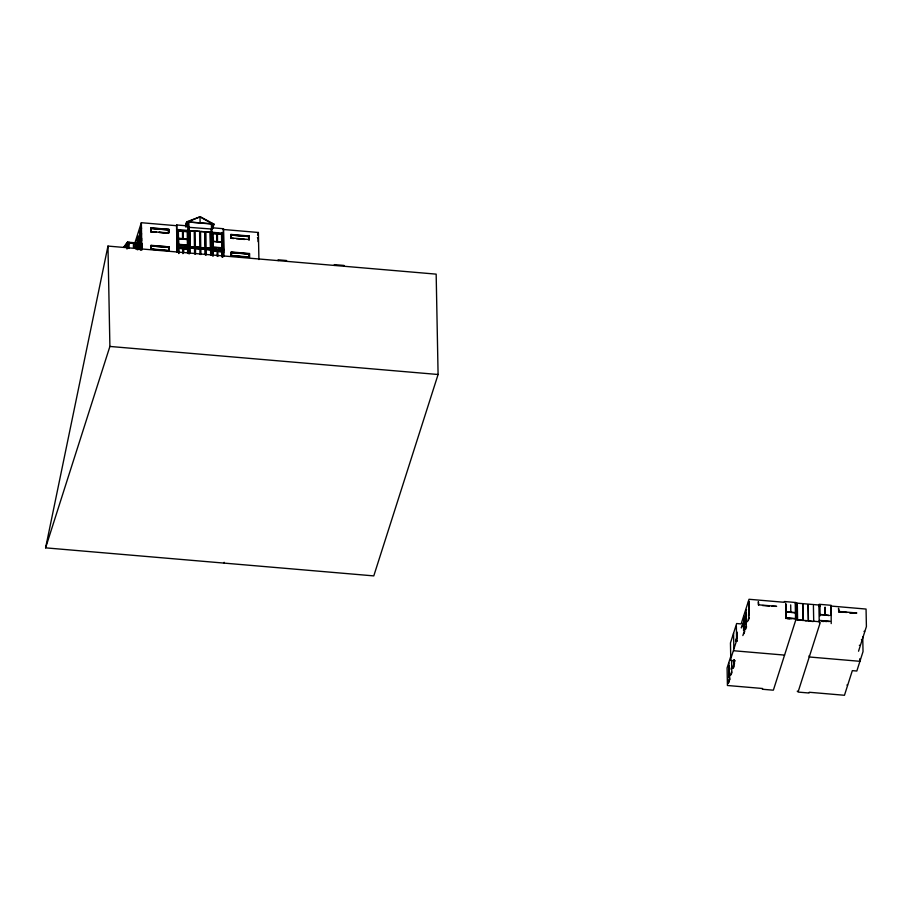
<?xml version="1.0" encoding="UTF-8"?>
<svg xmlns="http://www.w3.org/2000/svg" width="912" height="912" viewBox="0 0 912 912"><rect width="100%" height="100%" fill="white"/><g stroke="black" fill="none" stroke-linecap="round" stroke-linejoin="round"><path stroke-width="1.37" d="M134.805 242.752L127.566 242.136L124.123 247.027L125.708 247.163L129.151 242.273L129.014 248.452M127.566 242.136L124.146 246.605L125.708 247.163M187.53 226.655L187.769 225.902L176.78 224.968L176.54 225.709L141.349 222.71L133.483 247.346L133.403 243.367L127.349 242.421M45.6 547.85L107.969 246.08L436.164 274.136L438.091 374.501L373.783 575.894L45.6 547.85L109.896 346.446L107.969 246.08M126.973 249.044L128.911 242.98M139.924 248.155L141.873 243.971L139.924 248.155L139.616 232.127L141.565 227.943L140.3 232.286M134.771 247.893L136.982 242.888L135.364 247.939M137.222 249.683L137.039 240.323L138.385 236.094L138.647 249.455M137.872 248.873L137.712 240.494L138.977 236.151L139.08 241.486M135.386 248.189L137.404 243.493L135.797 249.01M138.385 248.908L138.271 238.762M137.45 245.807L136.868 247.631M136.686 247.87L137.438 245.499L136.891 243.447M138.305 249.364L139.08 246.571M141.668 238.363L140.494 242.398L141.793 239.97M139.775 249.489L141.748 243.333M139.958 249.649L141.77 243.914M140.551 249.706L141.896 245.465L141.303 245.419L141.383 249.432M140.63 249.82L141.702 248.121L141.143 249.865M141.816 246.115L141.77 247.893M150.719 231.682L150.765 227.795L168.937 229.357L169.005 232.879L150.719 231.682L156.305 232.161L150.982 231.659L150.765 227.795M150.993 228.433L168.503 229.938L150.993 228.433L150.982 231.659M151.05 249.215L151.096 245.328L169.279 246.878L169.222 250.766L151.05 249.215L154.014 249.421M151.335 245.966L168.845 247.46L151.335 245.966L151.324 249.193L151.096 245.328M168.937 229.357L150.651 228.16M169.279 246.878L150.982 245.693M178.068 239.685L178.125 229.585L187.861 230.417L187.792 240.517M178.387 230.747L182.48 231.101L178.387 230.747L178.467 238.955L187.405 239.48L178.547 238.716L178.581 244.838L178.125 229.585M176.928 246.343L177.167 245.59L189.32 246.628M183.221 238.967L187.313 239.309L183.221 238.967L183.084 231.397L187.245 231.5L187.439 245.59L184.908 245.374M178.456 247.118L178.216 247.87L187.952 248.702L188.191 247.95L178.456 247.118L178.752 253.559M185.41 225.857L186.698 221.844L200.252 216.725L214.092 224.227L212.576 228.524M178.729 248.281L182.822 248.623L178.729 248.281L178.82 253.319M185.66 226.244L186.698 221.844M185.98 227.282L187.69 221.924L214.092 224.227M178.456 238.556L182.628 238.67L178.535 238.317M187.245 231.5L183.084 231.397M183.483 252.704L183.494 248.68L187.587 249.033L187.587 253.057M189.707 230.827L194.233 230.93L194.45 247.061L190.004 246.685L189.707 230.827L194.233 230.93M187.439 245.59L184.988 245.134M187.587 249.033L183.415 248.919M195.157 231.01L199.591 231.386L195.157 231.01L195.373 247.141L199.899 247.243L195.373 247.141M190.129 248.075L194.564 248.452L190.129 248.075L190.232 253.365M200.526 231.466L204.961 231.842L200.526 231.466L200.743 247.597L205.268 247.699L204.961 231.842M195.499 248.531L199.933 248.919L195.499 248.531L195.51 254.106M205.895 231.922L210.33 232.298L205.895 231.922L206.112 248.064L210.547 248.44L210.33 232.298M200.868 248.987L205.303 249.375L200.868 248.987L200.879 254.562M205.268 247.699L204.869 232.127M211.732 254.505L211.265 229.778L212.473 229.117L212.644 223.417M206.112 248.064L210.638 248.155M212.211 228.536L212.45 227.783L223.44 228.73L223.964 256.09M206.226 249.455L210.672 249.831L206.226 249.455L206.237 255.018M212.678 233.449L216.771 233.803L212.678 233.449L212.872 247.54L216.748 247.631M211.607 247.654L211.846 246.913L222.551 247.825L222.266 233.141L211.561 232.218L211.322 232.97L222.026 233.882L222.266 233.141M217.444 233.86L221.536 234.213L217.444 233.86L217.512 241.669L221.684 241.783L217.512 241.669M213.02 250.982L217.113 251.336L213.02 250.982L213.032 256.261M212.747 241.258L221.696 242.182L212.838 241.429M223.657 252.795L223.44 228.73M217.786 251.393L221.878 251.735L217.786 251.393L217.877 256.432M219.199 248.087L221.81 248.064L219.279 247.847M222.551 247.825L222.311 248.577L222.004 232.469M222.368 251.416L222.608 250.663L211.903 249.751L211.664 250.504L222.368 251.416L222.471 256.751M223.6 250.105L223.839 249.352L189.149 247.163M230.964 234.43L230.918 238.317L230.964 234.43L249.147 235.98L249.09 239.867L249.147 235.98M231.181 235.068L248.691 236.561L231.181 235.068L231.169 238.294L233.86 238.522M231.306 251.963L231.26 255.839L231.306 251.963L249.478 253.513L249.432 257.401L245.237 257.036M231.511 252.59L249.022 254.083L231.511 252.59L231.5 255.816L249.01 257.309L249.022 254.083M248.748 239.571L248.691 236.561M249.432 257.401L249.478 253.513M257.572 235.079L258.392 232.48L223.201 229.482M736.554 638.172C734.08 647.041 738.72 634.285 736.862 631.891M737.363 635.664L737.056 637.978M730.979 655.785L727.092 667.972L727.423 685.493L762.614 688.503M731.093 657.769L733.522 650.165M734.206 648.056L736.634 640.441M742.277 626.042L744.545 618.929M743.542 623.717L744.671 620.16M731.014 669.169L731.561 667.424M733.601 661.04L733.533 662.91M744.682 626.316L744.614 628.186M749.276 611.838L749.231 613.616M746.575 622.052L745.514 623.74L745.879 612.237L746.472 616.466M732.439 668.257L733.852 663.833L733.772 659.752M742.87 635.573L744.283 631.15L743.998 616.307M730.444 675.29L731.789 671.061L731.584 660.379M744.956 629.839L746.301 625.609L745.993 609.569L746.586 609.626M747.544 621.631L748.889 617.401L748.581 601.373L749.174 601.418M734.354 663.731L733.624 667.687M743.941 633.703L744.773 631.104M728.528 682.7L729.714 678.995M733.031 668.302L733.738 666.091M748.592 619.852L749.379 617.39M728.791 682.267L729.794 679.098L729.634 675.085M731.116 674.709L732.051 672.178M745.617 629.291L746.563 626.715M758.26 601.635L758.442 604.793L776.614 606.355L772.065 606.286M758.533 602.137L758.59 605.135M785.927 604.462L786.19 618.313L791.251 618.746M790.693 604.873L790.829 612.442L794.933 612.784M795.196 603.231L795.435 602.479L784.445 601.532L784.206 602.285L749.014 599.275L741.148 623.922L736.657 623.534L730.455 642.949L730.797 660.482L735.289 660.858M795.469 603.892L795.503 619.339M797.316 604.303L797.612 620.16L802.138 620.263L797.704 619.875M773.365 690.19L795.777 620L795.435 602.479M813.413 605.682L813.721 621.539M819.911 606.526L820.15 605.785L819.17 605.693L818.93 606.446L819.911 606.526L820.093 615.874M819.215 621.14L819.455 620.388L830.159 621.3M798.046 692.083L820.219 622.634L819.238 622.554L818.908 605.032M831.208 623.58L831.117 605.306L819.147 604.28M838.459 608.27L838.778 611.77L846.86 612.454M838.721 608.76L838.846 611.553M856.357 613.046L849.551 612.682M858.534 651.225L866.4 626.59L866.058 609.056L830.878 606.047L831.06 615.486M186.937 222.22L200.252 216.725M188.305 253.627L187.69 221.924L212.371 223.805L199.739 216.737M188.944 227.327L211.504 229.026M127.543 242.569L134.794 243.173M127.338 242.843L135.991 243.572M211.265 229.778L212.234 229.858M177.886 230.337L187.621 231.169M230.85 234.794L249.033 236.345M257.423 237.622L258.016 237.667L258.096 241.68M231.032 237.952L249.215 239.503M236.516 238.796L244.633 239.446M159.064 232.355L167.147 233.039M159.098 232.4L166.098 233.005M211.675 237.907L212.644 237.986M139.616 232.127L140.813 232.332M211.698 239.571L212.678 239.651M138.852 238.579L138.966 248.577L138.898 236.801M141.041 240.323L141.485 233.164M137.039 240.323L137.632 240.38L137.803 249.728M178.41 244.279L188.134 245.111L187.895 245.852L187.849 243.185M178.661 244.598L182.457 244.918M184.406 245.556L186.903 245.773M231.192 252.316L249.364 253.878M231.374 255.485L249.546 257.036M151.392 248.976L167.557 250.355M234.19 256.044L242.273 256.739M156.647 249.694L164.787 250.344M109.896 346.446L438.091 374.501M796.427 603.106L819.877 605.112M838.652 611.428L856.824 612.978L849.71 612.75M748.969 604.075L748.604 615.577L749.083 602.068M838.527 611.792L845.515 612.385M762.523 605.522L769.375 606.058M820.435 614.494L824.528 614.848L820.355 614.734M786.144 611.792L790.237 612.146L786.064 612.032M790.909 612.203L795.002 612.545M795.743 618.587L786.019 617.755L785.734 603.06M821.826 620.89L829.418 621.539M786.269 618.074L795.127 618.826M821.746 621.129L826.808 621.562M821.188 621.3L823.684 621.517M787.022 618.61L789.518 618.826M813.812 621.254L818.246 621.631M805.205 620.81L807.508 620.719L803.073 620.342L802.765 604.485L802.982 620.616M863.995 631.366L864.587 631.412M743.223 623.386L741.228 627.752L741.821 627.809M861.407 639.563L862 639.62M859.332 645.297L859.913 645.354M736.554 638.639L737.033 641.387M784.571 655.101L733.898 650.769L733.556 633.236M729.304 665.68L728.939 677.194M846.895 685.026L847.487 685.072M728.449 683.327L727.856 683.282L729.212 679.052L728.905 663.013M797.213 691.239L798.399 691.342M799.049 692.162L809.047 693.017L809.286 692.265L844.466 695.275L852.332 670.639L856.824 671.027L863.026 651.613L862.741 636.781M762.375 689.255L772.373 690.11M344.075 266.258L343.984 265.438L334.328 264.617L334.419 265.438M286.63 261.356L286.528 260.524L278.103 259.806L278.194 260.638M224.158 562.294L224.249 563.114M199.979 217.124L200.127 222.87M859.879 658.624L859.925 661.314L809.252 656.982L809.229 655.568M796.598 602.581L796.928 620.103M785.699 614.494L785.779 618.507M744.591 616.364L744.637 619.054M744.545 619.237L744.659 624.902M744.773 625.803L744.739 628.87M736.36 626.191L736.611 641.353M734.365 659.798L734.445 663.879M258.392 232.48L258.917 259.555M222.608 250.663L222.733 257.344M221.536 234.213L221.73 248.303M221.878 251.735L221.901 257.024M216.771 233.803L216.839 241.612M217.113 251.336L217.204 256.375M212.713 254.585L212.872 249.831L212.986 255.52L212.006 255.428L211.402 223.725M210.672 249.831L210.763 255.121M210.239 232.583L210.547 248.44M210.581 250.116L210.683 255.394M205.303 249.375L205.405 254.653M205.211 249.649L205.314 254.938M199.591 231.386L199.808 247.517M199.933 248.919L199.945 254.482M194.564 248.452L194.575 254.026M189.787 230.542L190.095 246.4M188.852 222.026L189.445 253.365M188.761 226.655L189.069 243.059M189.229 251.199L189.274 253.901M187.678 230.565L187.861 240.187M187.918 242.934L187.975 245.681M188.02 248.406L188.1 252.453M187.952 248.702L188.032 252.704M183.152 231.158L183.301 238.727M183.494 248.68L183.563 252.464M182.48 231.101L182.548 238.91M182.822 248.623L182.913 253.673M176.78 224.968L177.304 252.328M176.54 225.709L177.042 251.735M168.503 229.938L168.56 232.936M168.845 247.46L168.834 250.686L168.777 247.676M168.435 230.155L168.492 233.164M141.349 222.71L141.873 250.07M140.972 227.886L141.28 243.926M140.847 230.554L140.972 240.711M141.007 242.432L141.075 246.343M140.209 232.172L140.516 248.212M136.937 245.761L136.994 248.588M136.39 242.831L136.492 248.224M212.542 232.309L212.576 247.745L212.542 232.309M744.021 628.402L743.44 630.226L744.534 628.448L743.884 621.323L744.021 628.402M808.135 604.941L808.351 621.083L812.786 621.46L808.442 620.798L808.135 604.941M825.052 607.335L825.121 615.144L829.213 615.497L825.2 614.905L825.052 607.335"/></g></svg>
